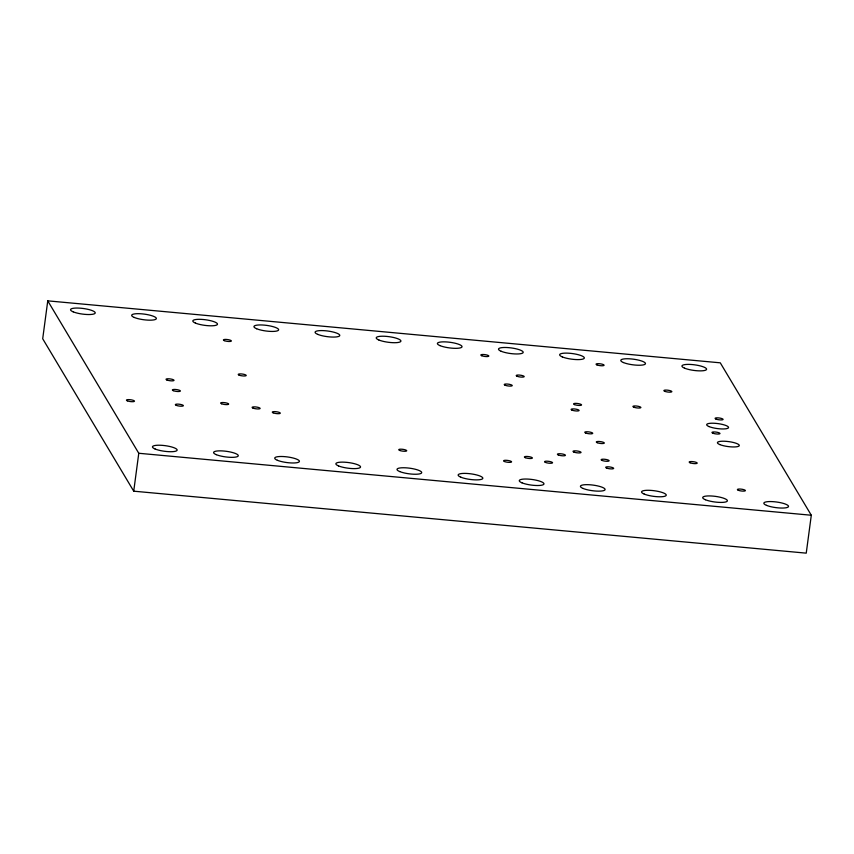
<?xml version="1.0" encoding="UTF-8"?>
<svg xmlns="http://www.w3.org/2000/svg" width="854" height="854" viewBox="0 0 854 854"><rect width="100%" height="100%" fill="white"/><g stroke="black" fill="none" stroke-linecap="round" stroke-linejoin="round"><path stroke-width="1.28" d="M47.76 300.854L42.7 338.76L133.726 491.178L806.24 553.146L811.3 515.24L720.274 362.822L47.76 300.854L138.775 453.271L133.726 491.178M138.775 453.271L811.3 515.24M709.044 426.573A11.038 2.498 7.6 0 0 727.8 428.302A11.038 2.498 7.6 0 0 716.004 423.392A11.038 2.498 7.6 0 0 709.044 426.573M719.794 444.571A11.038 2.498 7.6 0 0 738.55 446.3A11.038 2.498 7.6 0 0 726.754 441.39A11.038 2.498 7.6 0 0 719.794 444.571M690.053 462.772A4.046 0.918 7.6 0 0 696.928 463.402A4.046 0.918 7.6 0 0 692.605 461.598A4.046 0.918 7.6 0 0 690.053 462.772M545.396 462.398A4.046 0.918 7.6 0 0 552.282 463.039A4.046 0.918 7.6 0 0 547.948 461.235A4.046 0.918 7.6 0 0 545.396 462.398M399.576 450.4A4.046 0.918 7.6 0 0 406.451 451.04A4.046 0.918 7.6 0 0 402.127 449.236A4.046 0.918 7.6 0 0 399.576 450.4M573.888 452.065A4.046 0.918 7.6 0 0 580.773 452.695A4.046 0.918 7.6 0 0 576.439 450.891A4.046 0.918 7.6 0 0 573.888 452.065M273.141 412.824A4.046 0.918 7.6 0 0 280.027 413.464A4.046 0.918 7.6 0 0 275.693 411.66A4.046 0.918 7.6 0 0 273.141 412.824M221.506 403.75A4.046 0.918 7.6 0 0 228.381 404.38A4.046 0.918 7.6 0 0 224.058 402.576A4.046 0.918 7.6 0 0 221.506 403.75M166.872 379.987A4.046 0.918 7.6 0 0 173.757 380.628A4.046 0.918 7.6 0 0 169.423 378.824A4.046 0.918 7.6 0 0 166.872 379.987M176.234 405.34A4.046 0.918 7.6 0 0 183.108 405.97A4.046 0.918 7.6 0 0 178.785 404.166A4.046 0.918 7.6 0 0 176.234 405.34M127.321 400.836A4.046 0.918 7.6 0 0 134.206 401.465A4.046 0.918 7.6 0 0 129.872 399.661A4.046 0.918 7.6 0 0 127.321 400.836M712.823 433.181A4.046 0.918 7.6 0 0 719.708 433.811A4.046 0.918 7.6 0 0 715.374 432.007A4.046 0.918 7.6 0 0 712.823 433.181M596.935 364.893A4.046 0.918 7.6 0 0 603.821 365.523A4.046 0.918 7.6 0 0 599.487 363.719A4.046 0.918 7.6 0 0 596.935 364.893M481.688 355.712A4.046 0.918 7.6 0 0 488.563 356.342A4.046 0.918 7.6 0 0 484.239 354.538A4.046 0.918 7.6 0 0 481.688 355.712M239.067 375.119A4.046 0.918 7.6 0 0 245.952 375.76A4.046 0.918 7.6 0 0 241.629 373.956A4.046 0.918 7.6 0 0 239.067 375.119M173.245 390.662A4.046 0.918 7.6 0 0 180.119 391.292A4.046 0.918 7.6 0 0 175.796 389.488A4.046 0.918 7.6 0 0 173.245 390.662M224.25 340.629A4.046 0.918 7.6 0 0 231.124 341.258A4.046 0.918 7.6 0 0 226.801 339.465A4.046 0.918 7.6 0 0 224.25 340.629M571.945 410.112A4.046 0.918 7.6 0 0 578.831 410.753A4.046 0.918 7.6 0 0 574.496 408.949A4.046 0.918 7.6 0 0 571.945 410.112M574.422 404.582A4.046 0.918 7.6 0 0 581.296 405.212A4.046 0.918 7.6 0 0 576.973 403.419A4.046 0.918 7.6 0 0 574.422 404.582M715.951 419.068A4.046 0.918 7.6 0 0 722.826 419.698A4.046 0.918 7.6 0 0 718.502 417.894A4.046 0.918 7.6 0 0 715.951 419.068M585.598 432.978A4.046 0.918 7.6 0 0 592.484 433.608A4.046 0.918 7.6 0 0 588.15 431.814A4.046 0.918 7.6 0 0 585.598 432.978M517.065 376.251A4.046 0.918 7.6 0 0 523.94 376.881A4.046 0.918 7.6 0 0 519.616 375.087A4.046 0.918 7.6 0 0 517.065 376.251M525.242 457.659A4.046 0.918 7.6 0 0 532.117 458.299A4.046 0.918 7.6 0 0 527.793 456.495A4.046 0.918 7.6 0 0 525.242 457.659M504.426 461.502A4.046 0.918 7.6 0 0 511.3 462.142A4.046 0.918 7.6 0 0 506.977 460.338A4.046 0.918 7.6 0 0 504.426 461.502M558.281 454.947A4.046 0.918 7.6 0 0 565.156 455.577A4.046 0.918 7.6 0 0 560.832 453.773A4.046 0.918 7.6 0 0 558.281 454.947M252.987 408.095A4.046 0.918 7.6 0 0 259.862 408.724A4.046 0.918 7.6 0 0 255.538 406.92A4.046 0.918 7.6 0 0 252.987 408.095M738.24 490.249A4.046 0.918 7.6 0 0 745.126 490.89A4.046 0.918 7.6 0 0 740.792 489.086A4.046 0.918 7.6 0 0 738.24 490.249M664.7 391.292A4.046 0.918 7.6 0 0 671.586 391.933A4.046 0.918 7.6 0 0 667.252 390.129A4.046 0.918 7.6 0 0 664.7 391.292M606.532 468.035A4.046 0.918 7.6 0 0 613.418 468.665A4.046 0.918 7.6 0 0 609.094 466.871A4.046 0.918 7.6 0 0 606.532 468.035M597.181 442.692A4.046 0.918 7.6 0 0 604.056 443.322A4.046 0.918 7.6 0 0 599.732 441.518A4.046 0.918 7.6 0 0 597.181 442.692M601.985 460.413A4.046 0.918 7.6 0 0 608.87 461.043A4.046 0.918 7.6 0 0 604.536 459.249A4.046 0.918 7.6 0 0 601.985 460.413M633.743 407.166A4.046 0.918 7.6 0 0 640.617 407.806A4.046 0.918 7.6 0 0 636.294 406.002A4.046 0.918 7.6 0 0 633.743 407.166M505.088 385.229A4.046 0.918 7.6 0 0 511.973 385.869A4.046 0.918 7.6 0 0 507.65 384.065A4.046 0.918 7.6 0 0 505.088 385.229M73.198 311.838A12.468 2.829 7.6 0 0 94.378 313.792A12.468 2.829 7.6 0 0 81.055 308.241A12.468 2.829 7.6 0 0 73.198 311.838M134.334 317.474A12.468 2.829 7.6 0 0 155.513 319.428A12.468 2.829 7.6 0 0 142.191 313.877A12.468 2.829 7.6 0 0 134.334 317.474M195.481 323.111A12.468 2.829 7.6 0 0 216.649 325.054A12.468 2.829 7.6 0 0 203.337 319.513A12.468 2.829 7.6 0 0 195.481 323.111M256.616 328.737A12.468 2.829 7.6 0 0 277.796 330.69A12.468 2.829 7.6 0 0 264.473 325.139A12.468 2.829 7.6 0 0 256.616 328.737M317.752 334.373A12.468 2.829 7.6 0 0 338.931 336.327A12.468 2.829 7.6 0 0 325.609 330.776A12.468 2.829 7.6 0 0 317.752 334.373M378.888 340.009A12.468 2.829 7.6 0 0 400.067 341.963A12.468 2.829 7.6 0 0 386.745 336.412A12.468 2.829 7.6 0 0 378.888 340.009M440.023 345.635A12.468 2.829 7.6 0 0 461.203 347.589A12.468 2.829 7.6 0 0 447.891 342.048A12.468 2.829 7.6 0 0 440.023 345.635M501.17 351.272A12.468 2.829 7.6 0 0 522.349 353.225A12.468 2.829 7.6 0 0 509.027 347.674A12.468 2.829 7.6 0 0 501.17 351.272M562.306 356.908A12.468 2.829 7.6 0 0 583.485 358.861A12.468 2.829 7.6 0 0 570.162 353.31A12.468 2.829 7.6 0 0 562.306 356.908M623.441 362.544A12.468 2.829 7.6 0 0 644.621 364.498A12.468 2.829 7.6 0 0 631.298 358.947A12.468 2.829 7.6 0 0 623.441 362.544M684.577 368.17A12.468 2.829 7.6 0 0 705.756 370.124A12.468 2.829 7.6 0 0 692.445 364.583A12.468 2.829 7.6 0 0 684.577 368.17M155.118 449.012A12.468 2.829 7.6 0 0 176.298 450.965A12.468 2.829 7.6 0 0 162.975 445.414A12.468 2.829 7.6 0 0 155.118 449.012M216.254 454.648A12.468 2.829 7.6 0 0 237.433 456.602A12.468 2.829 7.6 0 0 224.111 451.051A12.468 2.829 7.6 0 0 216.254 454.648M277.39 460.285A12.468 2.829 7.6 0 0 298.569 462.238A12.468 2.829 7.6 0 0 285.257 456.687A12.468 2.829 7.6 0 0 277.39 460.285M338.536 465.921A12.468 2.829 7.6 0 0 359.715 467.864A12.468 2.829 7.6 0 0 346.393 462.324A12.468 2.829 7.6 0 0 338.536 465.921M399.672 471.547A12.468 2.829 7.6 0 0 420.851 473.5A12.468 2.829 7.6 0 0 407.529 467.949A12.468 2.829 7.6 0 0 399.672 471.547M460.808 477.183A12.468 2.829 7.6 0 0 481.987 479.137A12.468 2.829 7.6 0 0 468.665 473.586A12.468 2.829 7.6 0 0 460.808 477.183M521.943 482.82A12.468 2.829 7.6 0 0 543.123 484.773A12.468 2.829 7.6 0 0 529.811 479.222A12.468 2.829 7.6 0 0 521.943 482.82M583.09 488.456A12.468 2.829 7.6 0 0 604.269 490.399A12.468 2.829 7.6 0 0 590.947 484.858A12.468 2.829 7.6 0 0 583.09 488.456M644.226 494.082A12.468 2.829 7.6 0 0 665.405 496.035A12.468 2.829 7.6 0 0 652.082 490.484A12.468 2.829 7.6 0 0 644.226 494.082M705.361 499.718A12.468 2.829 7.6 0 0 726.54 501.672A12.468 2.829 7.6 0 0 713.218 496.121A12.468 2.829 7.6 0 0 705.361 499.718M766.497 505.354A12.468 2.829 7.6 0 0 787.676 507.308A12.468 2.829 7.6 0 0 774.364 501.757A12.468 2.829 7.6 0 0 766.497 505.354"/></g></svg>
